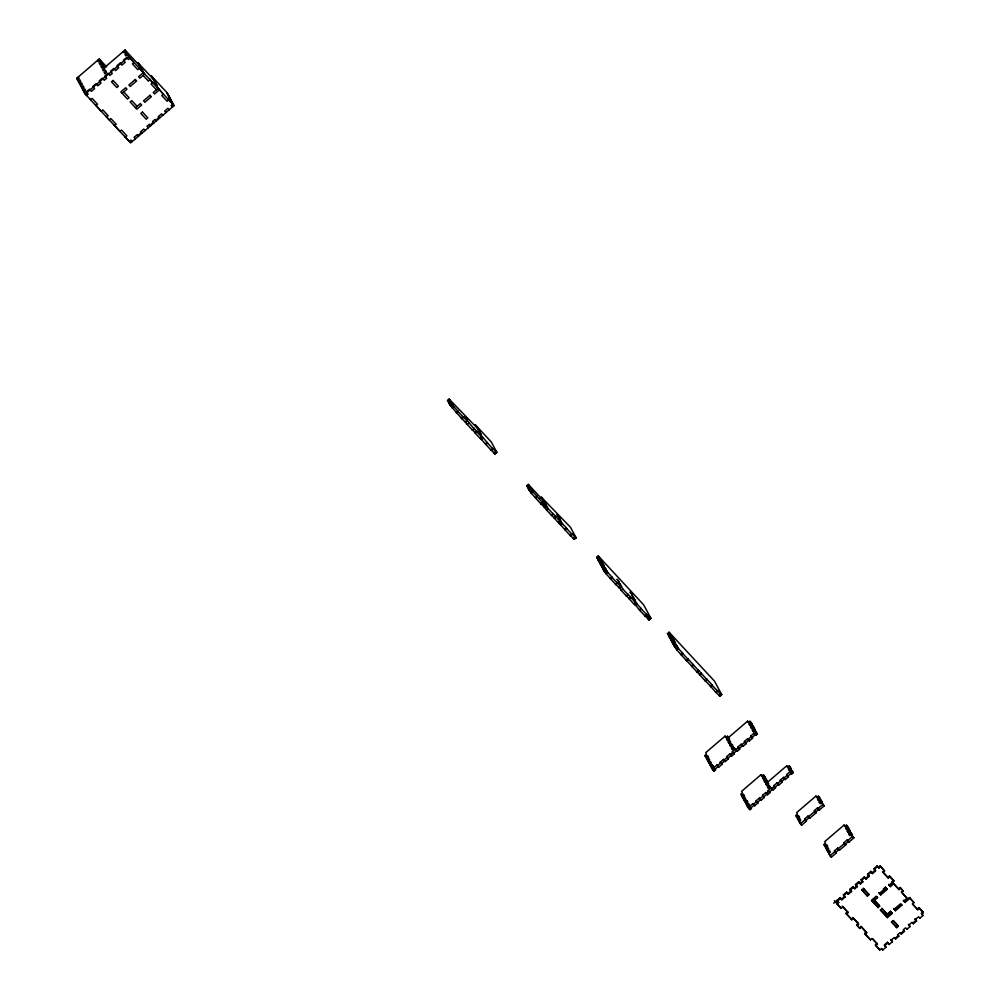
<?xml version="1.0" encoding="UTF-8"?>
<svg xmlns="http://www.w3.org/2000/svg" width="1000" height="1000" viewBox="0 0 1000 1000"><rect width="100%" height="100%" fill="white"/><g stroke="black" fill="none" stroke-linecap="round" stroke-linejoin="round"><path stroke-width="1.5" d="M152.787 78.625L151.175 75.625L167.188 92.888L174.062 105.65L130.6 142.925L85.213 94.038L76.712 78.275L99.262 58.938L106.65 66.9M77.525 79.775L79.138 78.388L78.325 76.888M81.562 87.275L83.175 85.9L83.987 87.4L82.375 88.787L84.525 91.725L83.188 90.288L84.8 88.9L85.6 90.4L84 91.788L86.538 95.475L88.15 94.1L86.412 91.912L89.637 89.15L91.375 91.337L94.588 88.575L92.85 86.388L96.075 83.625L97.812 85.812L101.037 83.05L99.288 80.862L102.513 78.1L104.25 80.288L106.662 78.213L104.925 76.025L108.15 73.263L109.887 75.45L112.3 73.388L110.562 71.2L113.787 68.438L115.525 70.625L118.737 67.862L117 65.675L120.225 62.912L121.962 65.1L125.188 62.337L123.45 60.15L126.662 57.387L128.4 59.575L130.013 58.2L127.463 54.5L125.862 55.888L125.05 54.387L126.662 53L127.987 54.438L125.85 51.5L124.237 52.888L123.425 51.375M138.912 64.312L141.062 67.25L125.037 50L102.5 69.325L103.312 70.838L104.913 69.45L99.262 58.938M85.213 94.038L128.675 56.762L125.037 50M122.163 93.338L126.988 89.2L125.65 87.762L120.825 91.9L127.5 99.1L129.113 97.713L123.763 91.962M135.512 107.725L140.338 103.575L141.675 105.013L136.838 109.162L130.162 101.975L131.775 100.588L137.113 106.337M140.387 133.438L138.238 135.275L138.65 136.025L137.312 134.588L134.088 137.35L135.425 138.787M151.387 124L153.537 122.15L153.938 122.912L152.6 121.463L155.025 119.4L156.35 120.838M157.025 119.162L159.175 117.325L159.575 118.075L158.238 116.638L161.462 113.875L162.8 115.312L162.387 114.562M449.113 399.062L452.062 403.512L450.725 402.075L449.113 403.45L450.45 404.888L447.5 400.45L449.113 399.062L478.2 429.137L475.238 424.7L491.262 441.95L496.925 452.463L495.312 453.837L493.975 452.4L494.787 453.913L496.4 452.525L495.588 451.025L496.925 452.463M448.312 401.95L449.913 400.575M449.637 403.387L451.25 402.013M461.812 418.713L461.413 417.962L463.025 416.575L463.425 417.325L461.812 418.713L449.925 404.95L451.538 403.575L450.725 402.075M451.262 406.388L452.875 405.012L451.538 403.575M452.062 407.9L453.675 406.512L452.875 405.012M456.075 412.212L457.688 410.825L453.675 406.512M456.475 412.962L458.088 411.575L457.688 410.825M465.412 422.275L467.025 420.887L466.213 419.387L474.1 428.837L472.5 430.213L461.413 417.962M465.938 422.212L467.55 420.825M467.163 424.462L468.762 423.088M482.238 436.65L480.625 438.025L481.438 439.525L491.188 450.35L492.8 448.963L480.9 435.213L482.113 437.463L480.5 438.837L475.163 433.088L474.762 432.337L476.375 430.962L473.7 428.088L474.1 428.837M475.163 433.088L476.775 431.712L476.375 430.962M481.438 439.525L483.05 438.15M485.438 443.837L487.05 442.463M485.85 444.588L487.45 443.212M528.35 484.425L531.3 488.862L529.963 487.425L528.362 488.812L529.688 490.25L526.737 485.8L528.35 484.425L544.375 501.675L541.413 497.238L539.812 498.612M527.55 487.3L529.163 485.925M528.888 488.738L530.487 487.362M541.062 504.062L540.65 503.312L544.663 507.625L546.263 506.25L542.263 501.938L542.663 502.688L541.062 504.062L531.312 493.25L529.163 490.312L530.775 488.925L529.963 487.425M530.5 491.75L532.112 490.363L530.775 488.925M531.312 493.25L532.925 491.863L532.112 490.363M535.312 497.562L536.925 496.188L532.925 491.863M535.712 498.312L537.325 496.938L536.925 496.188M551.737 515.562L551.337 514.812L559.75 524.2L561.362 522.812L552.938 513.438L553.35 514.188L551.737 515.562L546.4 509.812L545.188 507.562L546.8 506.188L545.462 504.75L546.263 506.25M546.4 509.812L548.013 508.438L546.8 506.188M554 517.688L555.612 516.312M554.412 518.45L556.013 517.062M570.425 535.7L570.025 534.95L574.025 539.263L575.638 537.888L571.638 533.562L572.038 534.312L570.425 535.7L565.087 529.95L560.675 524.888L562.288 523.5L560.15 520.562L561.362 522.812M564.688 529.2L566.287 527.812L562.288 523.5M565.087 529.95L566.7 528.562L566.287 527.812M574.55 539.2L576.163 537.812L570.5 527.3L541.413 497.238M598.25 555.938L601.213 560.375L599.875 558.938L598.263 560.325L599.6 561.763L596.65 557.312L598.25 555.938L643.637 604.825L650.925 618.337L649.312 619.725L647.975 618.288L648.787 619.788L650.387 618.4L649.587 616.9L650.925 618.337M597.45 558.812L599.062 557.438M598.787 560.25L600.4 558.875M600.675 560.438L602.825 563.375L601.487 561.938L599.875 563.325L601.213 564.763L599.075 561.825L600.675 560.438L599.875 558.938M600.4 563.263L602.013 561.875M602.3 563.45L603.638 564.888L602.025 566.263L600.688 564.825L602.3 563.45L601.487 561.938M603.1 564.95L606.062 569.388L604.725 567.95L603.112 569.325L604.45 570.763L601.5 566.325L603.1 564.95L604.438 566.388L603.638 564.888M602.3 567.825L603.913 566.45M603.638 569.263L605.25 567.888M615.812 584.587L615.413 583.837L619.412 588.15L621.025 586.775L617.025 582.463L617.425 583.212L615.812 584.587L606.062 573.775L603.925 570.837L605.538 569.45L604.725 567.95M605.262 572.275L606.862 570.887L605.538 569.45M606.062 573.775L607.675 572.388L606.862 570.887M610.075 578.088L611.675 576.7L607.675 572.388M610.475 578.837L612.087 577.45L611.675 576.7M626.487 596.087L626.087 595.337L634.5 604.725L636.112 603.337L627.7 593.962L628.1 594.712L626.487 596.087L621.15 590.337L619.938 588.088L621.55 586.712L620.212 585.262L621.025 586.775M621.15 590.337L622.762 588.962L621.55 586.712M628.763 598.212L630.375 596.838M629.163 598.962L630.775 597.587M636.112 603.337L634.9 601.087L636.237 602.525L634.625 603.9L639.837 610.475L645.188 616.225L646.787 614.837L646.388 614.087L650.387 618.4M635.438 605.4L637.05 604.025L636.237 602.525M639.438 609.725L641.05 608.337L637.05 604.025M639.837 610.475L641.45 609.087L641.05 608.337M669.087 632.225L672.038 636.675L670.7 635.237L669.087 636.613L670.425 638.05L667.475 633.612L669.087 632.225L714.475 681.125L721.75 694.638L720.138 696.012L718.8 694.575L719.613 696.075L721.225 694.7L720.413 693.2L721.75 694.638M668.288 635.112L669.9 633.737M671.513 636.737L673.65 639.675L672.05 641.062L669.9 638.112L671.513 636.737L670.7 635.237M672.325 638.237L675.275 642.675L673.938 641.237L672.325 642.625L673.662 644.062L670.713 639.625L672.325 638.237L673.65 639.675M671.237 639.55L672.85 638.175M671.525 641.125L673.125 639.738M672.85 642.562L674.463 641.175M674.475 645.562L673.138 644.125L674.75 642.75L673.938 641.237M686.65 660.888L686.237 660.138L697.325 672.387L698.938 671.012L687.85 658.75L688.25 659.5L686.65 660.888L676.9 650.062L673.95 645.625L675.55 644.25L676.888 645.688L674.75 642.75M674.75 647.125L676.363 645.75L675.55 644.25M676.087 648.562L677.7 647.188L676.363 645.75M676.9 650.062L678.512 648.688L677.7 647.188M680.9 654.388L682.513 653L678.512 648.688M681.3 655.138L682.913 653.75L682.513 653M691.575 665.888L693.188 664.5M691.988 666.637L693.6 665.25M696.925 671.637L698.525 670.25L706.95 679.638L705.337 681.012L696.925 671.637L697.325 672.387M699.587 674.513L701.2 673.138M700 675.263L701.6 673.888M721.225 694.7L717.225 690.387L717.625 691.137L716.012 692.513L710.275 686.012L711.875 684.638L706.538 678.888L706.95 679.638M710.675 686.762L712.288 685.387L711.875 684.638M726.375 737.55L725.037 736.112L705.713 752.675L706.525 754.188L704.912 755.562L705.725 757.062L707.062 758.5L708.675 757.125L707.337 755.688L705.725 757.062M728.787 737.675L727.463 736.237L725.85 737.613L725.037 736.112M727.463 736.237L729.075 739.237L727.463 740.612L726.65 739.112L747.588 721.162L748.925 722.6M706.538 758.562L708.675 761.5L706.538 758.562L708.138 757.188L707.337 755.688M750 721.287L750.812 722.788L749.2 724.163L750.537 725.612L752.15 724.225L751.338 722.725L750 721.287L748.4 722.663L747.588 721.162M707.337 760.062L708.95 758.688L709.762 760.188L708.15 761.575L710.3 764.513M728.275 742.113L729.887 740.738L730.688 742.237L729.087 743.625L728.275 742.113L729.613 743.55M751.625 724.287L752.438 725.788L750.825 727.175L752.163 728.612L753.763 727.225L752.962 725.725L751.625 724.287L750.013 725.675L749.2 724.163M708.962 763.075L710.575 761.688L711.375 763.188L709.762 764.575L711.912 767.513L713.525 766.137L712.188 764.7L710.575 766.075M729.887 745.125L731.5 743.737L732.312 745.238L730.7 746.625L729.887 745.125L731.225 746.562L732.837 745.175M753.238 727.288L754.05 728.8L752.438 730.175L753.775 731.612L755.387 730.238L754.575 728.725L753.238 727.288L751.625 728.675L750.825 727.175M731.513 748.125L733.112 746.75L734.45 748.188L732.837 749.562L731.513 748.125L732.312 749.625L733.925 748.25L733.112 746.75M752.438 730.175L753.25 731.675L754.862 730.3L757.4 733.988L755.8 735.362L754.05 733.175L750.837 735.938L752.575 738.125L749.35 740.888L747.613 738.7L744.4 741.462L746.137 743.65L742.913 746.413L741.175 744.225L737.95 746.988L739.7 749.175L737.275 751.25L735.537 749.062L732.325 751.825L734.062 754.013L731.65 756.075L729.9 753.888L726.688 756.65L728.425 758.838L725.2 761.6L723.462 759.412L720.25 762.175L721.988 764.362L718.763 767.125L717.025 764.938L713.8 767.7L715.537 769.887L713.938 771.263L711.388 767.575L713 766.2L712.188 764.7M712.6 769.825L714.212 768.45L713.8 767.7M718.763 767.125L717.425 765.688L720.65 762.925L720.25 762.175M725.2 761.6L723.863 760.163L727.087 757.4L726.688 756.65M731.65 756.075L730.312 754.638L732.725 752.575L732.325 751.825M737.275 751.25L735.95 749.812L738.363 747.738L737.95 746.988M742.913 746.413L741.575 744.975L744.8 742.212L744.4 741.462M749.35 740.888L748.025 739.45L751.237 736.688L750.837 735.938M755.8 735.362L754.463 733.925L756.075 732.55L754.862 730.3M715.138 769.137L718.363 766.375M721.575 763.612L724.8 760.85M728.025 758.088L731.237 755.325M733.65 753.263L736.875 750.5M739.287 748.425L742.513 745.662M745.725 742.9L748.95 740.138M752.175 737.375L755.387 734.613M762.25 776.2L760.925 774.762L741.6 791.325L742.412 792.837L740.8 794.212L741.612 795.713L742.938 797.15L744.55 795.775L743.213 794.338L741.612 795.713M763.337 774.887L764.15 776.388L762.537 777.763L763.875 779.2L765.487 777.825L764.675 776.325L763.337 774.887L761.725 776.263L760.925 774.762M742.412 797.212L744.562 800.163L742.412 797.212L744.025 795.837L743.213 794.338M764.963 777.887L765.763 779.388L764.15 780.775L765.487 782.212L767.1 780.825L766.287 779.325L764.963 777.887L763.35 779.262L762.537 777.763M743.225 798.725L744.837 797.337L745.638 798.838L744.038 800.225L746.175 803.162L744.038 800.225M767.913 782.325L766.575 780.888L764.963 782.275L764.15 780.775M744.837 801.725L746.45 800.337L747.788 801.775M766.575 780.888L768.188 783.9L766.587 785.275L765.775 783.775L786.7 765.825L788.037 767.262M789.125 765.95L789.938 767.45L788.325 768.825L789.663 770.263L791.263 768.888L790.462 767.387L789.125 765.95L787.513 767.325L786.7 765.825M746.462 804.725L748.075 803.35L749.4 804.788L747.8 806.162L746.462 804.725L745.65 803.225L747.262 801.838L746.45 800.337M767.387 786.775L769 785.4L770.337 786.838L768.725 788.213L767.387 786.775L768.2 788.275L769.812 786.9L769 785.4M788.325 768.825L789.125 770.325L790.738 768.95L793.288 772.638L791.675 774.025L789.938 771.825L786.712 774.587L788.462 776.775L785.238 779.538L783.5 777.35L780.275 780.113L782.013 782.3L778.8 785.062L777.062 782.875L773.838 785.638L775.575 787.825L773.162 789.9L771.425 787.712L768.2 790.475L769.938 792.663L767.525 794.725L765.788 792.537L762.562 795.3L764.312 797.487L761.087 800.25L759.35 798.062L756.125 800.825L757.862 803.012L754.65 805.775L752.913 803.587L749.688 806.35L751.425 808.538L749.812 809.912L747.262 806.225L748.875 804.85L748.075 803.35M748.475 808.475L750.088 807.1L749.688 806.35M754.65 805.775L753.312 804.338L756.538 801.575L756.125 800.825M761.087 800.25L759.75 798.812L762.975 796.05L762.562 795.3M767.525 794.725L766.188 793.288L768.612 791.225L768.2 790.475M773.162 789.9L771.825 788.462L774.237 786.388L773.838 785.638M778.8 785.062L777.463 783.625L780.688 780.863L780.275 780.113M785.238 779.538L783.9 778.1L787.125 775.337L786.712 774.587M791.675 774.025L790.337 772.588L791.95 771.2L790.738 768.95M751.025 807.788L754.237 805.025M757.463 802.262L760.688 799.5M763.9 796.737L767.125 793.975M769.538 791.912L772.763 789.15M775.175 787.075L778.388 784.312M781.612 781.55L784.837 778.787M788.05 776.025L791.275 773.263M817.288 797.5L815.95 796.062L796.625 812.638L797.438 814.137L795.825 815.512L796.637 817.013L797.975 818.45L799.587 817.075L798.25 815.638L796.637 817.013M818.375 796.188L819.175 797.688L817.562 799.062L818.9 800.5L820.512 799.125L819.7 797.625L818.375 796.188L816.762 797.562L815.95 796.062M797.45 818.525L799.587 821.462L797.45 818.525L799.05 817.138L798.25 815.638M819.987 799.188L820.8 800.688L819.188 802.075L820.525 803.512L822.125 802.125L821.325 800.625L819.987 799.188L818.375 800.575L817.562 799.062M798.25 820.025L799.862 818.637L800.675 820.138L799.062 821.525L801.612 825.212L806.438 821.075L804.7 818.888L807.925 816.125L809.663 818.312L816.1 812.788L814.362 810.6L817.588 807.837L819.325 810.025L824.15 805.888L821.6 802.188L820 803.575L819.188 802.075M800.275 823.775L805.1 819.638L804.7 818.888M809.663 818.312L808.325 816.875L814.762 811.35L814.362 810.6M819.325 810.025L817.987 808.587L822.812 804.45L821.6 802.188M806.038 820.325L809.262 817.562M815.7 812.038L818.913 809.275M845.387 826.513L844.05 825.062L824.725 841.637L825.537 843.138L823.925 844.525L824.737 846.025L826.075 847.463L827.675 846.075L826.35 844.638L824.737 846.025M846.462 825.188L847.275 826.688L845.662 828.075L847 829.513L848.612 828.125L847.8 826.625L846.462 825.188L844.862 826.575L844.05 825.062M825.537 847.525L827.688 850.462L825.537 847.525L827.15 846.137L826.35 844.638M848.088 828.188L848.888 829.7L847.288 831.075L848.612 832.513L850.225 831.137L849.425 829.625L848.088 828.188L846.475 829.575L845.662 828.075M826.35 849.025L827.962 847.65L828.775 849.15L827.163 850.525L829.3 853.462M849.7 831.2L850.512 832.7L848.9 834.075L850.238 835.512L851.85 834.137L851.038 832.638L849.7 831.2L848.088 832.575L847.288 831.075M827.975 852.025L829.575 850.65L830.387 852.15L828.775 853.525L831.325 857.225L836.162 853.075L834.412 850.888L837.638 848.125L839.375 850.312L845.812 844.8L844.075 842.6L847.3 839.85L849.038 842.038L853.863 837.887L851.325 834.2L849.712 835.588L848.9 834.075M829.987 855.788L834.825 851.637L834.412 850.888M839.375 850.312L838.037 848.875L844.488 843.363L844.075 842.6M849.038 842.038L847.7 840.6L852.537 836.45L851.325 834.2M835.75 852.325L838.975 849.562M845.413 844.05L848.637 841.287M833.65 903.2L840.188 897.6L841.925 899.788L845.15 897.025L843.4 894.837L846.625 892.075L848.363 894.262L851.587 891.5L849.85 889.312L853.062 886.55L854.8 888.737L857.225 886.675L855.475 884.488L858.7 881.725L860.438 883.913L862.85 881.838L861.112 879.65L864.338 876.888L866.075 879.075L869.3 876.312L867.55 874.125L870.775 871.363L872.513 873.55L875.738 870.788L874 868.6L877.212 865.837L878.95 868.025L880.562 866.65L880.163 865.9L878.55 867.275M851.775 919.75L851.375 919L852.987 917.613L853.388 918.363L851.775 919.75L846.438 914L848.05 912.613L842.712 906.862L841.1 908.238L837.087 903.925L838.7 902.55L837.362 901.112L840.588 898.35L840.188 897.6M845.15 897.025L843.812 895.588L847.025 892.825L846.625 892.075M851.587 891.5L850.25 890.062L853.475 887.3L853.062 886.55M857.225 886.675L855.888 885.238L859.1 882.475L858.7 881.725M862.85 881.838L861.525 880.4L864.737 877.638L864.338 876.888M869.3 876.312L867.962 874.875L871.175 872.113L870.775 871.363M874.4 869.35L877.625 866.587L877.212 865.837M837.362 901.112L836.963 900.362L838.3 901.8L836.688 903.175L837.087 903.925M841.525 899.038L844.737 896.275M847.962 893.512L851.175 890.75M854.4 887.987L856.812 885.925M860.037 883.162L862.45 881.087M865.675 878.325L868.888 875.562M872.113 872.8L875.337 870.037L874 868.6M862.025 890.288L863.637 888.913L863.238 888.162L868.975 894.663L867.375 896.05L861.625 889.538L867.375 896.05M888.3 878.1L887.9 877.35L889.5 875.962L889.912 876.712L888.3 878.1L882.962 872.35L884.575 870.962L880.163 865.9M846.438 914L846.038 913.25L847.65 911.862L842.3 906.112M866.963 895.3L868.575 893.913M883.312 889.025L885.462 887.188L887.2 889.375L880.763 894.887L879.025 892.7L880.763 894.887M891.575 881.938L893.512 880.275L889.5 875.962M879.425 893.45L885.863 887.938L885.462 887.188M890.425 886.612L890.013 885.863L893.238 883.1L893.637 883.85L890.425 886.612L889.087 885.175L893.913 881.025L893.512 880.275M874.325 900.413L873.913 899.663L877.138 896.9L877.537 897.65L874.325 900.413L879.663 906.162L878.05 907.55L871.375 900.362L876.2 896.213L877.537 897.65M880.35 894.137L886.8 888.625M892.412 941.712L890.675 939.525L892.412 941.712L889.2 944.475L887.463 942.288L884.237 945.05L885.975 947.237L882.763 950L881.425 948.562L879.812 949.938L875.812 945.625L877.412 944.25L872.075 938.5L870.462 939.875L865.125 934.125L866.737 932.75L860.987 926.237L861.4 926.988L859.788 928.375L857.113 925.5L856.712 924.75L858.325 923.363L852.987 917.613M878.05 907.55L877.65 906.8L879.25 905.413L873.913 899.663M900.188 887.463L900.588 888.213L898.975 889.6L898.575 888.85L900.188 887.463L903.263 891.1L901.65 892.475L906.988 898.225L903.775 900.987L905.1 902.425L909.938 898.288L909.525 897.537L904.7 901.675L905.1 902.425M857.113 925.5L858.725 924.112L853.388 918.363M890.487 911.287L892.225 913.475L887.387 917.613L880.713 910.425L882.325 909.038L881.925 908.288L887.663 914.8L890.888 912.038L890.487 911.287L887.262 914.05M865.125 934.125L864.725 933.375L866.338 932M894.112 909.275L900.55 903.75L901.888 905.188L895.438 910.713L893.7 908.525L895.438 910.713M887.387 917.613L886.988 916.862L891.825 912.725M895.037 909.963L901.475 904.438L901.888 905.188M909.525 897.537L913.938 902.6L912.325 903.975L917.675 909.725L919.275 908.35L918.875 907.6L917.262 908.975L917.675 909.725M875.812 945.625L875.4 944.875L877.013 943.5L872.562 938.7M897.938 925.55L898.35 926.3L896.737 927.675L896.338 926.925L897.938 925.55L893.487 920.75M918.875 907.6L922.875 911.912L921.275 913.288L923.012 915.487L919.788 918.238L918.45 916.8L915.238 919.562L916.562 921L913.35 923.763L912.013 922.325L908.787 925.088L910.125 926.525L906.912 929.287L905.575 927.85L903.162 929.925L904.488 931.363L901.275 934.125L899.938 932.688L897.525 934.75L898.863 936.188L895.638 938.95L894.3 937.513L891.087 940.275M887.463 942.288L887.862 943.037L884.638 945.8L885.975 947.237M922.875 911.912L923.288 912.663L921.675 914.038L923.012 915.487M915.238 919.562L914.825 918.812L916.162 920.25L912.95 923.012L913.35 923.763M151.988 77.125L154.125 80.062L138.112 62.812L139.725 65.812M168 94.388L166.663 92.95L168.812 95.887M750.812 722.788L752.15 724.225M847.275 826.688L848.612 828.125M169.625 97.387L168.287 95.95L170.425 98.888M596.65 557.312L598.75 559.587M667.475 633.612L669.587 635.887M752.438 725.788L753.763 727.225M819.175 797.688L820.512 799.125M848.888 829.7L850.225 831.137M171.238 100.388L169.9 98.95L172.05 101.888M754.05 728.8L755.387 730.238M789.938 767.45L791.263 768.888M820.8 800.688L822.125 802.125M850.512 832.7L851.85 834.137M172.85 103.4L171.525 101.962L172.738 104.213L171.125 105.588L172.463 107.025L172.05 106.275M576.163 537.812L574.825 536.375L575.638 537.888M670.713 639.625L672.05 641.062M129.613 57.45L134.025 62.512L132.413 63.888L137.75 69.638L139.362 68.263L138.95 67.513L142.963 71.825M158.975 89.075L163.388 94.15L161.775 95.525L167.113 101.275L168.725 99.9L168.325 99.15L172.325 103.462M463.025 416.575L467.025 420.887M496.4 452.525L492.388 448.212L492.8 448.963M128.675 56.762L174.062 105.65M458.088 411.575L463.425 417.325M476.775 431.712L482.113 437.463M537.325 496.938L542.663 502.688M548.013 508.438L553.35 514.188M566.7 528.562L572.038 534.312M612.087 577.45L617.425 583.212M622.762 588.962L628.1 594.712M641.45 609.087L646.787 614.837M682.913 653.75L688.25 659.5M712.288 685.387L717.625 691.137M756.075 732.55L757.4 733.988M791.95 771.2L793.288 772.638M822.812 804.45L824.15 805.888M852.537 836.45L853.863 837.887M880.562 866.65L884.575 870.962M889.912 876.712L893.913 881.025M900.588 888.213L903.263 891.1M909.938 898.288L913.938 902.6M919.275 908.35L923.288 912.663M447.5 400.45L449.5 402.6M526.737 485.8L529.738 489.038M601.5 566.325L602.825 567.762M543.038 504.625L544.375 506.062M647.163 616.788L649.312 619.725M673.95 645.625L675.275 647.062M545.188 507.562L543.85 506.125L544.663 507.625M619.938 588.088L618.6 586.65L619.412 588.15M474.762 432.337L472.088 429.462L472.5 430.213M494.787 453.913L490.775 449.588L491.188 450.35M648.787 619.788L644.775 615.475L645.188 616.225M710.275 686.012L704.925 680.263L705.337 681.012M719.613 696.075L715.612 691.762L716.012 692.513M887.9 877.35L882.562 871.587L882.962 872.35M893.238 883.1L898.575 888.85M901.25 891.725L906.988 898.225M912.812 904.188L917.262 908.975M143.088 75.4L148.425 81.15L150.037 79.763L149.637 79.013L152.713 82.638L151.1 84.025L156.438 89.775M877.625 866.587L878.95 868.025M893.637 883.85L898.975 889.6M890.013 885.863L888.675 884.425L889.087 885.175M904.7 901.675L903.363 900.238L903.775 900.987M169.237 109.787L167.9 108.35L164.688 111.112L166.012 112.55L165.613 111.8M751.237 736.688L752.575 738.125M787.125 775.337L788.462 776.775M814.762 811.35L816.1 812.788M844.488 843.363L845.812 844.8M871.175 872.113L872.513 873.55M885.863 887.938L887.2 889.375M744.8 742.212L746.137 743.65M780.688 780.863L782.013 782.3M864.737 877.638L866.075 879.075M738.363 747.738L739.7 749.175M774.237 786.388L775.575 787.825M805.1 819.638L806.438 821.075M834.825 851.637L836.162 853.075M890.888 912.038L892.225 913.475M728.263 737.738L729.6 739.175L727.987 740.55L726.65 739.112M764.15 776.388L765.487 777.825M765.763 779.388L767.1 780.825M104.637 67.888L103.3 66.45L101.688 67.825L100.887 66.325L102.487 64.95L103.825 66.388L101.688 63.45L100.075 64.825L99.262 63.325L100.875 61.938L102.212 63.375L100.062 60.438L98.45 61.825L97.65 60.325M767.387 782.387L768.713 783.825M823.925 844.525L826.075 847.463M859.1 882.475L860.438 883.913M795.825 815.512L797.163 816.95M863.637 888.913L868.975 894.663M882.325 909.038L887.663 914.8M898.35 926.3L893.012 920.55L891.4 921.925L896.737 927.675M765.775 783.775L767.113 785.212M827.163 850.525L828.5 851.963M799.062 821.525L801.612 825.212M828.775 853.525L831.325 857.225M877.65 906.8L872.3 901.05L872.712 901.8M886.988 916.862L880.312 909.675L880.713 910.425M891.888 922.138L896.338 926.925M732.725 752.575L734.062 754.013M768.612 791.225L769.938 792.663M148.3 127.737L146.975 126.3L149.388 124.225L150.725 125.662L150.312 124.913M853.475 887.3L854.8 888.737M727.087 757.4L728.425 758.838M762.975 796.05L764.312 797.487M847.025 892.825L848.363 894.262M720.65 762.925L721.988 764.362M756.538 801.575L757.862 803.012M887.862 943.037L889.2 944.475M840.588 898.35L841.925 899.788M76.712 78.275L78.825 80.538M704.912 755.562L707.062 758.5M82.1 87.212L80.763 85.775L82.375 84.4L81.562 82.9L79.95 84.275L81.287 85.712L79.138 82.775L80.75 81.4L79.938 79.887L78.338 81.275L79.662 82.713L78.863 81.213M708.15 761.575L709.488 763.012M714.212 768.45L715.537 769.887M750.088 807.1L751.425 808.538M861.4 926.988L866.737 932.75M709.762 764.575L711.1 766.012M711.388 767.575L713.938 771.263M747.262 806.225L748.6 807.663M115.95 126.838L119.913 131.425L121.525 130.037L126.862 135.8L125.25 137.175L124.85 136.425L129.262 141.488L130.875 140.113L132.2 141.55L131.8 140.8M834.362 900.675L841.1 908.238M846.038 913.25L851.375 919M856.712 924.75L859.788 928.375M864.725 933.375L870.462 939.875M875.4 944.875L879.812 949.938M919.388 917.487L919.788 918.238M916.162 920.25L916.562 921M910.125 926.525L908.388 924.338L908.787 925.088M906.5 928.538L906.912 929.287M904.488 931.363L904.087 930.612L900.863 933.375L901.275 934.125M867.55 874.125L867.962 874.875M847.3 839.85L847.7 840.6M898.863 936.188L898.45 935.438L895.238 938.2L895.638 938.95M885.65 915.425L886.062 916.175M879.25 905.413L879.663 906.162M861.112 879.65L861.525 880.4M817.588 807.837L817.987 808.587M837.638 848.125L838.037 848.875M855.475 884.488L855.888 885.238M789.938 771.825L790.337 772.588M882.35 949.25L882.763 950M849.85 889.312L850.25 890.062M877.013 943.5L877.412 944.25M807.925 816.125L808.325 816.875M783.5 777.35L783.9 778.1M843.4 894.837L843.812 895.588M754.05 733.175L754.463 733.925M847.65 911.862L848.05 912.613M777.062 782.875L777.463 783.625M838.3 901.8L838.7 902.55M747.613 738.7L748.025 739.45M771.425 787.712L771.825 788.462M741.175 744.225L741.575 744.975M765.788 792.537L766.188 793.288M698.525 670.25L698.938 671.012M735.537 749.062L735.95 749.812M759.35 798.062L759.75 798.812M669.087 636.613L669.9 638.112M672.325 642.625L673.138 644.125M729.9 753.888L730.312 754.638M752.913 803.587L753.312 804.338M723.462 759.412L723.863 760.163M742.138 795.65L742.938 797.15M717.025 764.938L717.425 765.688M598.263 560.325L599.075 561.825M599.875 563.325L600.688 564.825M603.112 569.325L603.925 570.837M573.212 537.762L574.025 539.263M559.875 523.375L560.675 524.888M558.538 521.938L559.75 524.2M528.362 488.812L529.163 490.312M449.113 403.45L449.925 404.95M144.675 129.75L145.087 130.5L143.75 129.062L140.525 131.825L141.862 133.262L141.463 132.513M114.175 124.925L114.575 125.675L116.188 124.288L110.85 118.537L109.237 119.925L106.163 116.3L106.562 117.05L108.175 115.662L102.837 109.913L101.225 111.287L95.487 104.787L95.887 105.538L97.5 104.162L92.163 98.413L90.55 99.787L90.138 99.038M105.725 70.95L104.113 72.337L104.925 73.838L106.538 72.45L105.725 70.95M113.088 80.463L111.475 81.838L116.812 87.587L118.425 86.213L113.088 80.463M135.312 79.475L128.875 85L130.213 86.438L136.65 80.913L135.312 79.475M143.363 72.575L138.537 76.712L139.863 78.15L144.7 74.013L142.15 70.325L143.363 72.575M150 95.3L143.562 100.825L144.887 102.263L151.337 96.737L150 95.3M158.05 88.387L153.212 92.537L154.55 93.975L159.388 89.825L156.838 86.137L158.05 88.387M142.463 112.088L140.85 113.475L146.188 119.225L147.8 117.85L142.463 112.088M631.388 593.513L630.05 592.075L632.188 595.013L631.388 593.513M154.938 81.575L153.6 80.138L155.75 83.075L154.938 81.575M479 430.637L477.663 429.2L479.812 432.137L479 430.637M558.25 515.988L556.912 514.55L559.05 517.5L558.25 515.988M618.312 580.7L616.987 579.263L619.125 582.2L618.312 580.7M633 596.512L631.663 595.075L633.812 598.013L633 596.512M141.862 68.763L140.538 67.325L142.675 70.263L141.862 68.763M156.55 84.575L155.213 83.138L157.363 86.075L156.55 84.575M465.938 417.825L464.6 416.388L466.75 419.325L465.938 417.825M480.625 433.638L479.288 432.2L481.425 435.15L480.625 433.638M545.175 503.175L543.837 501.737L545.988 504.688L545.175 503.175M559.862 519L558.525 517.562L560.675 520.5L559.862 519M619.938 583.7L618.6 582.263L620.737 585.2L619.938 583.7M634.612 599.525L633.288 598.088L635.425 601.025L634.612 599.525"/></g></svg>
